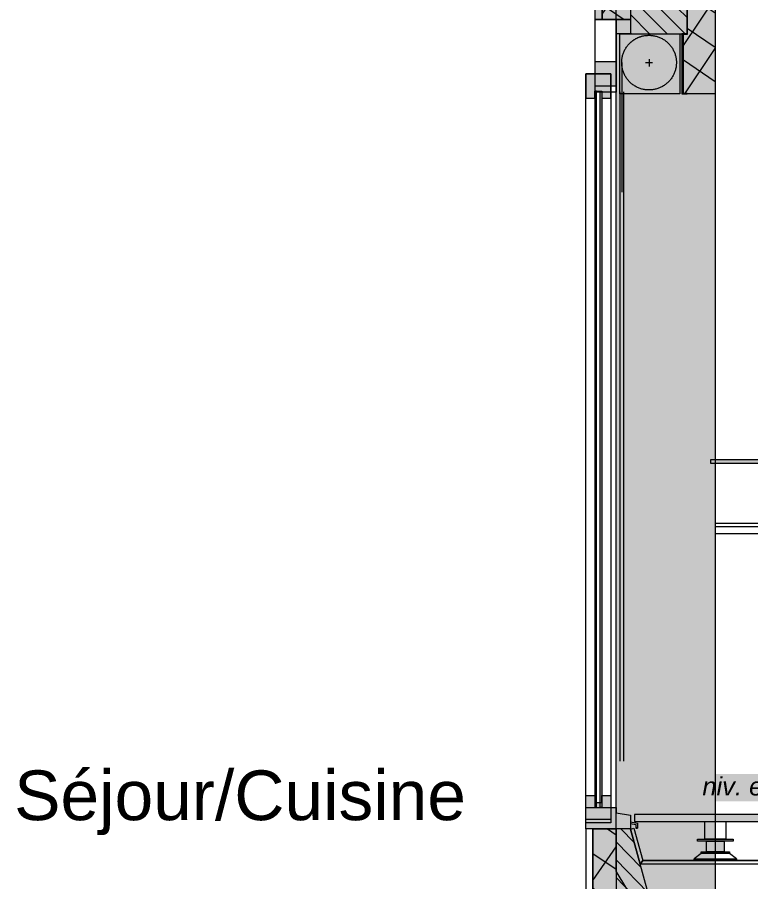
# Model space of a CAD drawing. Header units: metres. Extents: x 1838950 to 1842843, y 5171318 to 5174224.
# Drawn here: x 1840964.506 to 1840966.58, y 5171447.342 to 5171449.788 of the extents above; entities that cross this region are included whole.
import ezdxf

# ---------------------------------------------------------------- set-up
doc = ezdxf.new("R2010")
doc.units = ezdxf.units.M
doc.header["$LTSCALE"] = 0.0254
doc.linetypes.add('VW-02', pattern=[0.69435, 0.48607, -0.20828])
for name, color, linetype, lineweight in [('B BATI-GO-coupÈ_Hatch', 7, 'Continuous', 5), ('B BATI-GO-coupé', 7, 'Continuous', 35), ('B BATI-murs', 7, 'Continuous', 35), ('B GÈnÈral_Hatch', 7, 'Continuous', 5), ('B Général', 7, 'Continuous', 5), ('C ANNOTATIONS-prestations', 7, 'Continuous', 5), ('C ANNOTATIONS-prestations_Hatch', 7, 'Continuous', 5), ('C ANNOTATIONS-texte', 7, 'Continuous', 5), ('GÈnÈral_Hatch', 7, 'Continuous', 5), ('Général', 7, 'Continuous', 5)]:
    doc.layers.add(name, color=color, linetype=linetype, lineweight=lineweight)
doc.styles.add('Arial', font='arial.ttf')
doc.styles.add('Arial (italic)', font='')
doc.styles.get('Arial (italic)').set_extended_font_data('Arial', italic=True)
pattern_1 = [(145.7235947438835, (388.1691140702418, 220.8695760480229), (-0.04505486471661582, -0.06610642302656715), []), (-124.2764052561165, (388.1691140702418, 220.8695760480229), (-0.06610642302656715, 0.04505486471661577), [])]
pattern_2 = [(45, (0, 0), (0.02425347222222122, -0.02645833333333338), [])]

# ---------------------------------------------------------------- blocks, each defined once
blk = doc.blocks.new('PF 208 Coupe-5')
at = {"layer": 'B GÈnÈral_Hatch', "linetype": 'Continuous', "lineweight": 0, "true_color": 0xffffff}
for points in [[(-1.167011414587666, 0.1699720030207545), (-0.8970114145523339, 0.1699720030205848), (-0.8970114145523339, 0.07997200302058488), (-1.067011414587666, 0.07997200302075454), (-1.067011414587666, 0.08997200305436946), (-1.167011414587666, 0.08997200305436945), (-1.167011414587666, 0.1699720030207545)], [(-1.151972003113283, 0.1699720031568896), (1.402984456645837, 0.1699720030701835), (1.402984456645837, -0.05002799692981654), (1.302984456645837, -0.1100279969298165), (1.262972003063728, -0.1100279969298165), (1.262972003052514, -0.1100279969298165), (-1.151972003113283, -0.1100279969303256), (-1.151972003113283, 0.1699720031568896)], [(-1.167011414587666, -0.07002799694563054), (-1.067011414587666, -0.07002799694563054), (-1.067011414587666, 0.08997200305436945), (-1.167011414587666, 0.08997200305436945), (-1.167011414587666, -0.07002799694563054)], [(1.402984456645837, -0.1100279969145822), (1.402984456645837, -0.01002799691458222), (1.402984456645837, -0.01002799691458222), (1.402984456645837, -0.01002799691458222), (1.182984456645837, -0.07002799691458222), (1.182984456645837, -0.1100279969145822), (1.402984456645837, -0.1100279969145822)], [(-1.167011414587666, -0.1500279969145822), (-1.167011414587666, -0.07002799691458222), (-1.107011414587666, -0.07002799691458222), (-1.107011414587666, -0.1500279969145822), (-1.167011414587666, -0.1500279969145822)], [(1.122984456645837, -0.1960279969303256), (1.122984456645837, -0.110027996929844), (1.137984456645837, -0.110027996929844), (1.144776549241985, -0.07002799693032558), (1.182984456645837, -0.07002799693032558), (1.182984456645837, -0.1960279969303256), (1.122984456645837, -0.1960279969303256)], [(-0.9880279969362719, -0.1100279969303256), (-0.9186845153955917, -0.1100279969303256), (-0.9186845153955917, -0.1700269425973637), (-0.9880279969362719, -0.1700269425973637), (-0.9880279969362719, -0.1100279969303256)], [(-0.8842991670755849, -0.1510279969303255), (-0.8842991670755849, -0.1260279969303255), (-0.9530698637155994, -0.1260279969303255), (-0.9530698637155994, -0.1960279969303255), (-0.8842991670755849, -0.1960279969303255), (-0.8842991670755849, -0.1710279969303256), (-0.904045315661858, -0.1710279969303256), (-0.904045315661858, -0.1510279969303255), (-0.8842991670755849, -0.1510279969303255)], [(1.088599108325829, -0.1510279969303255), (1.088599108325829, -0.1260279969303255), (1.157369804965844, -0.1260279969303255), (1.157369804965844, -0.1960279969303255), (1.088599108325829, -0.1960279969303255), (1.088599108325829, -0.1710279969303256), (1.108345256912103, -0.1710279969303256), (1.108345256912103, -0.1510279969303255), (1.088599108325829, -0.1510279969303255)], [(-1.167011414587666, -0.1700279969037847), (-1.167011414587666, -0.1500279968835339), (-1.107011414587666, -0.1500279968835339), (-1.107011414587666, -0.1700279969037847), (-1.167011414587666, -0.1700279969037847)]]:
    blk.add_hatch(color=7, dxfattribs=at).paths.add_polyline_path(points)
at = {"layer": 'B GÈnÈral_Hatch', "linetype": 'Continuous', "lineweight": 5, "true_color": 0x808080}
h = blk.add_hatch(dxfattribs=at)
h.set_pattern_fill('02_ISOLANT', color=8, style=0, pattern_type=2)
h.set_pattern_definition(pattern_1)
h.paths.add_polyline_path([(-1.167011414587666, 0.1699720030207545), (-0.8970114145523339, 0.1699720030205848), (-0.8970114145523339, 0.07997200302058487), (-1.067011414587666, 0.07997200302075454), (-1.067011414587666, 0.08997200305436946), (-1.167011414587666, 0.08997200305436945)])
at = {"layer": 'B GÈnÈral_Hatch', "linetype": 'Continuous', "lineweight": 5}
h = blk.add_hatch(dxfattribs=at)
h.set_pattern_fill('50_BETON', style=0, pattern_type=2)
h.set_pattern_definition(pattern_2)
h.paths.add_polyline_path([(-1.167011414587666, -0.07002799694563054), (-1.067011414587666, -0.07002799694563054), (-1.067011414587666, 0.08997200305436945), (-1.167011414587666, 0.08997200305436945)])
at = {"layer": 'B Général', "linetype": 'Continuous', "lineweight": 0}
blk.add_hatch(color=7, dxfattribs=at).paths.add_polyline_path([(-0.8970114145523339, 0.08997200305419979), (-0.8980114145523339, 0.08997200305419979), (-0.8980114145523339, 0.0759720030541998), (-1.066011414587666, 0.07597200305436946), (-1.066011414587666, 0.09097200305436945), (-1.167011414587666, 0.09097200305436945), (-1.167011414587666, 0.08997200305436945), (-1.067011414587666, 0.08997200305436946), (-1.067011414587666, 0.07497200305436946), (-0.8970114145523339, 0.07497200305419979)])
at = {"layer": 'B Général', "linetype": 'Continuous', "lineweight": 5}
h = blk.add_hatch(dxfattribs=at)
h.set_pattern_fill('50_BETON', style=0, pattern_type=2)
h.set_pattern_definition(pattern_2)
h.paths.add_polyline_path([(1.402984456645837, -0.1100279969145822), (1.402984456645837, -0.01002799691458222), (1.182984456645837, -0.07002799691458222), (1.182984456645837, -0.1100279969145822)])
at = {"layer": 'B Général', "linetype": 'Continuous', "lineweight": 5, "true_color": 0x808080}
h = blk.add_hatch(dxfattribs=at)
h.set_pattern_fill('02_ISOLANT', color=8, style=0, pattern_type=2)
h.set_pattern_definition(pattern_1)
h.paths.add_polyline_path([(-1.167011414587666, -0.1500279969145822), (-1.167011414587666, -0.07002799691458222), (-1.107011414587666, -0.07002799691458222), (-1.107011414587666, -0.1500279969145822)])
at = {"layer": 'B Général', "linetype": 'Continuous', "lineweight": 0, "true_color": 0xeeeeee}
for points in [[(-0.9040453156618578, -0.1510279969303256), (1.123345256912103, -0.1510279969303256), (1.123345256912103, -0.1560279969303256), (-0.9040453156618578, -0.1560279969303256)], [(-0.9040453156618578, -0.1710279969303256), (1.123345256912103, -0.1710279969303256), (1.123345256912103, -0.1660279969303256), (-0.9040453156618578, -0.1660279969303256)]]:
    blk.add_hatch(color=7, dxfattribs=at).paths.add_polyline_path(points)
at = {"layer": 'GÈnÈral_Hatch', "linetype": 'Continuous', "lineweight": 0, "true_color": 0xffffff}
blk.add_hatch(color=7, dxfattribs=at).paths.add_polyline_path([(1.182984456645837, -0.1100279969145822), (1.402984456645837, -0.1100279969145822), (1.402984456645837, -0.1760279969303256), (1.182984456645837, -0.1760279969303256), (1.182984456645837, -0.1100279969145822)])
at = {"layer": 'Général', "linetype": 'Continuous', "lineweight": 5, "true_color": 0x808080}
h = blk.add_hatch(dxfattribs=at)
h.set_pattern_fill('02_ISOLANT', color=8, style=0, pattern_type=2)
h.set_pattern_definition(pattern_1)
h.paths.add_polyline_path([(1.182984456645837, -0.1100279969145822), (1.402984456645837, -0.1100279969145822), (1.402984456645837, -0.1760279969303256), (1.182984456645837, -0.1760279969303256)])
at = {"layer": 'B Général', "color": 7, "linetype": 'VW-02', "lineweight": 5}
for p, q in [((-0.994511414587666, -0.01752694259664257), (-0.974511414587666, -0.01752694259664257)), ((-0.984511414587666, -0.00752694259664257), (-0.984511414587666, -0.02752694259664257))]:
    blk.add_line(p, q, dxfattribs=at)
at = {"layer": 'B Général', "color": 7, "linetype": 'Continuous', "lineweight": 5}
for p, q in [((-1.107011414587666, -0.0700279969084704), (-1.107011414587666, -0.1700279968997102)), ((-0.9854702825789436, -0.09491796550125667), (-0.6185189920345738, -0.09491796550125667)), ((0.9263573461385267, -0.1100279969303256), (-1.018684515395592, -0.1100279969303256))]:
    blk.add_line(p, q, dxfattribs=at)
at = {"layer": 'B Général', "color": 251, "linetype": 'Continuous', "lineweight": 5, "true_color": 0x5b5b5b}
for p, q in [((-0.9020114145708449, -0.09002694259664258), (0.9919720031085856, -0.0900269448551376)), ((-0.902011414587666, -0.1000269425966426), (0.9919720030917645, -0.1000269448551376))]:
    blk.add_line(p, q, dxfattribs=at)
at = {"layer": 'B Général', "color": 7, "linetype": 'Continuous', "lineweight": 5, "flags": 128}
for points in [[(-1.167011414587666, 0.1699720030207545), (-0.8970114145523339, 0.1699720030205848), (-0.8970114145523339, 0.07997200302058487), (-1.067011414587666, 0.07997200302075454), (-1.067011414587666, 0.08997200305436946), (-1.167011414587666, 0.08997200305436945)], [(-1.167011414587666, -0.07002799694563054), (-1.067011414587666, -0.07002799694563054), (-1.067011414587666, 0.08997200305436945), (-1.167011414587666, 0.08997200305436945)]]:
    blk.add_lwpolyline(points, dxfattribs=at)
for points in [[(-1.151972003113283, 0.1699720031568895), (1.402984456645837, 0.1699720030701835), (1.402984456645837, -0.05002799692981654), (1.302984456645837, -0.1100279969298165), (1.262972003063728, -0.1100279969298165), (1.262972003052514, -0.1100279969298165), (-1.151972003113283, -0.1100279969303256)], [(-0.8970114145523339, 0.08997200305419979), (-0.8980114145523339, 0.08997200305419979), (-0.8980114145523339, 0.0759720030541998), (-1.066011414587666, 0.07597200305436946), (-1.066011414587666, 0.09097200305436945), (-1.167011414587666, 0.09097200305436945), (-1.167011414587666, 0.08997200305436945), (-1.067011414587666, 0.08997200305436946), (-1.067011414587666, 0.07497200305436946), (-0.8970114145523339, 0.07497200305419979), (-0.8970114145523339, 0.08997200305419979)], [(-1.067011414587666, -0.1000269425966426), (-1.067011414587666, 0.06997305740335742), (-0.897011414587666, 0.06997305740335742), (-0.897011414587666, -0.1000269425966426)], [(1.402984456645837, -0.1100279969145822), (1.402984456645837, -0.01002799691458222), (1.402984456645837, -0.01002799691458222), (1.402984456645837, -0.01002799691458222), (1.182984456645837, -0.07002799691458222), (1.182984456645837, -0.1100279969145822)], [(-1.167011414587666, -0.1500279969145822), (-1.167011414587666, -0.07002799691458222), (-1.107011414587666, -0.07002799691458222), (-1.107011414587666, -0.1500279969145822)], [(-1.107011414587666, -0.1100279969145822), (-1.107011414587666, -0.07002799694563054), (-1.067011414587666, -0.07002799694563054), (-1.067011414587666, -0.1100279969145822)], [(-0.9530698637155992, -0.1260279969303256), (1.166469804965844, -0.1260279969303256), (1.166469804965844, -0.1960279969303256), (-0.9530698637155992, -0.1960279969303256)], [(-1.167011414587666, -0.1700279969037847), (-1.167011414587666, -0.1500279968835339), (-1.107011414587666, -0.1500279968835339), (-1.107011414587666, -0.1700279969037847)]]:
    blk.add_lwpolyline(points, close=True, dxfattribs=at)
at = {"layer": 'B Général', "lineweight": 5, "flags": 128}
for points in [[(1.122984456645837, -0.1960279969303256), (1.122984456645837, -0.110027996929844), (1.137984456645837, -0.110027996929844), (1.144776549241985, -0.07002799693032558), (1.182984456645837, -0.07002799693032558), (1.182984456645837, -0.1960279969303256)], [(-0.9880279969362719, -0.1100279969303256), (-0.9186845153955919, -0.1100279969303256), (-0.9186845153955919, -0.1700269425973637), (-0.9880279969362719, -0.1700269425973637)], [(-0.8842991670755846, -0.1510279969303256), (-0.8842991670755846, -0.1260279969303256), (-0.9530698637155992, -0.1260279969303256), (-0.9530698637155992, -0.1960279969303256), (-0.8842991670755846, -0.1960279969303256), (-0.8842991670755846, -0.1710279969303256), (-0.9040453156618578, -0.1710279969303256), (-0.9040453156618578, -0.1510279969303256)], [(1.08859910832583, -0.1510279969303256), (1.08859910832583, -0.1260279969303256), (1.157369804965844, -0.1260279969303256), (1.157369804965844, -0.1960279969303256), (1.08859910832583, -0.1960279969303256), (1.08859910832583, -0.1710279969303256), (1.108345256912103, -0.1710279969303256), (1.108345256912103, -0.1510279969303256)], [(-0.9040453156618578, -0.1510279969303256), (1.123345256912103, -0.1510279969303256), (1.123345256912103, -0.1560279969303256), (-0.9040453156618578, -0.1560279969303256)], [(-0.9040453156618578, -0.1710279969303256), (1.123345256912103, -0.1710279969303256), (1.123345256912103, -0.1660279969303256), (-0.9040453156618578, -0.1660279969303256)]]:
    blk.add_lwpolyline(points, close=True, dxfattribs=at)
at = {"layer": 'B Général', "linetype": 'Continuous', "lineweight": 5, "flags": 128}
blk.add_lwpolyline([(-0.9019720031993266, -0.1700269426102832), (-1.107011414587666, -0.1700269425865472), (-1.107011414501622, -0.1100279969145822), (-0.9019720031132828, -0.1100279969383182)], close=True, dxfattribs=at)
at = {"layer": 'B Général', "linetype": 'Continuous', "lineweight": 5}
blk.add_open_spline([(-1.052290049920852, -0.05587076405145497), (-1.042015801995396, -0.0738838500302383), (-1.006207196599994, -0.09480918222059231), (-0.9647333685578935, -0.09502674878192097), (-0.9287071965999938, -0.0744782529298622), (-0.9077818644088058, -0.03866964753360371), (-0.9075642978463082, 0.002804180508829646), (-0.9281127936971985, 0.03883035246641679), (-0.9639213990926231, 0.05975568465676059), (-1.00539522713468, 0.059973251218079), (-1.041421399092601, 0.03942475536602018), (-1.062346731283832, 0.003616149969761707), (-1.062564297846308, -0.03785767807267165), (-1.052290049920852, -0.05587076405145497)], degree=2, dxfattribs=at)
at = {"layer": 'B Général', "color": 7, "linetype": 'Continuous', "lineweight": 5}
blk.add_solid([(-0.6685159402767613, -0.08152132359574188), (-0.6185189920345738, -0.09491796550125667), (-0.6685159402767613, -0.1083146074067715)], dxfattribs=at)
at = {"layer": 'Général', "color": 7, "linetype": 'Continuous', "lineweight": 5}
for p, q in [((1.181905651439199, -0.05473173811149429), (1.181905651439199, -0.0502317381114943)), ((1.182984456645837, -0.1760279969303256), (1.402984456645837, -0.1760279969303256)), ((1.182984456645837, -0.1960279969303256), (1.402984456645837, -0.1960279969303256))]:
    blk.add_line(p, q, dxfattribs=at)
at = {"layer": 'Général', "color": 7, "linetype": 'Continuous', "lineweight": 5, "flags": 128}
for points in [[(1.163415036892481, -0.07002799692959066), (1.166905651439199, -0.0502317381114943), (1.181905651439199, -0.0502317381114943), (1.178155651439199, -0.0502317381114943)], [(1.167984456645837, -0.07002799693032558), (1.170681599779497, -0.05473173811149431), (1.181905651439199, -0.05473173811149429)]]:
    blk.add_lwpolyline(points, dxfattribs=at)
blk.add_lwpolyline([(1.182984456645837, -0.1100279969145822), (1.402984456645837, -0.1100279969145822), (1.402984456645837, -0.1760279969303256), (1.182984456645837, -0.1760279969303256)], close=True, dxfattribs=at)
blk = doc.blocks.new('Groupe-190-1-5')
at = {"layer": 'B BATI-murs', "linetype": 'Continuous', "lineweight": 0}
for points in [[(62.10888078550351, -44.54368703513485), (62.20888078550351, -44.54368703513485), (62.20888078550351, -44.54868703513485), (62.10888078550351, -44.54868703513485)], [(62.13388078550351, -44.54868703513485), (62.18388078550351, -44.54868703513485), (62.18388078550351, -44.57868290636659), (62.13388078550351, -44.57868290636659)], [(62.11888078550351, -44.57868290636659), (62.19888078550351, -44.57868290636659), (62.19888078550351, -44.58368290636658), (62.11888078550351, -44.58368290636658)], [(62.09888078550351, -44.59868290636658), (62.21888078550352, -44.59868290636658), (62.21888078550352, -44.60368290636659), (62.09888078550351, -44.60368290636659)]]:
    blk.add_hatch(color=7, dxfattribs=at).paths.add_polyline_path(points)
at = {"layer": 'B BATI-murs', "color": 7, "linetype": 'Continuous', "lineweight": 13}
for p, q in [((62.11888078550351, -44.58368290636658), (62.09888078550351, -44.59868290636658)), ((62.21888078550352, -44.59868290636658), (62.19888078550351, -44.58368290636658))]:
    blk.add_line(p, q, dxfattribs=at)
at = {"layer": 'B BATI-murs', "color": 7, "linetype": 'Continuous', "lineweight": 13, "flags": 128}
for points in [[(62.10888078550351, -44.54368703513485), (62.20888078550351, -44.54368703513485), (62.20888078550351, -44.54868703513485), (62.10888078550351, -44.54868703513485)], [(62.13388078550351, -44.54868703513485), (62.18388078550351, -44.54868703513485), (62.18388078550351, -44.57868290636659), (62.13388078550351, -44.57868290636659)], [(62.11888078550351, -44.57868290636659), (62.19888078550351, -44.57868290636659), (62.19888078550351, -44.58368290636658), (62.11888078550351, -44.58368290636658)], [(62.09888078550351, -44.59868290636658), (62.21888078550352, -44.59868290636658), (62.21888078550352, -44.60368290636659), (62.09888078550351, -44.60368290636659)]]:
    blk.add_lwpolyline(points, close=True, dxfattribs=at)
blk = doc.blocks.new('Groupe-197-1-5')
at = {"layer": 'C ANNOTATIONS-prestations_Hatch', "linetype": 'Continuous', "lineweight": 0, "true_color": 0xffffff}
blk.add_hatch(color=7, dxfattribs=at).paths.add_polyline_path([(62.12222729702081, -44.43639649125749), (62.91924482205794, -44.43639649125749), (62.91924482205794, -44.35878538014638), (62.12222729702081, -44.35878538014638), (62.12222729702081, -44.43639649125749)])
at = {"layer": 'GÈnÈral_Hatch', "linetype": 'Continuous', "lineweight": 0, "true_color": 0xffffff}
blk.add_hatch(color=7, dxfattribs=at).paths.add_polyline_path([(61.92985012452859, -44.47368703513485), (61.92985012452859, -44.49368703513485), (64.54985012452859, -44.49368703513485), (64.54985012452859, -44.47368703513485), (61.92985012452859, -44.47368703513485)])
at = {"layer": 'B BATI-GO-coupÈ_Hatch', "color": 255, "flags": 128}
for points in [[(61.91902897332787, -44.51499849371363), (61.92867661154008, -44.51236731965514), (61.95358086246715, -44.60368290636658), (61.94594290405763, -44.61368290636658)], [(64.49986837928634, -44.60368290636659), (64.50986837928635, -44.61368290636658), (61.94594290405762, -44.61368290636658), (61.95358086246714, -44.60368290636659)]]:
    blk.add_lwpolyline(points, close=True, dxfattribs=at)
at = {"layer": 'B BATI-GO-coupé', "lineweight": 5}
for p, q in [((61.91902897332787, -44.51499849371363), (61.94594290405763, -44.61368290636658)), ((61.92867661154008, -44.51236731965514), (61.95358086246715, -44.60368290636658)), ((64.50986837928635, -44.61368290636658), (61.94594290405762, -44.61368290636658)), ((64.49986837928634, -44.60368290636659), (61.95358086246714, -44.60368290636659))]:
    blk.add_line(p, q, dxfattribs=at)
at = {"layer": 'Général', "color": 7, "linetype": 'Continuous', "lineweight": 5, "flags": 128}
for points in [[(61.92985012452859, -44.47368703513485), (61.92985012452859, -44.49368703513485), (64.54985012452859, -44.49368703513485), (64.54985012452859, -44.47368703513485)], [(62.12888078550351, -44.49368703513485), (62.18888078550351, -44.49368703513485), (62.18888078550351, -44.54368703513485), (62.12888078550351, -44.54368703513485)]]:
    blk.add_lwpolyline(points, close=True, dxfattribs=at)
at = {"layer": 'Général', "color": 7}
blk.add_blockref('Groupe-190-1-5', (0, 0), dxfattribs=at)
at = {"layer": 'C ANNOTATIONS-prestations', "color": 7, "insert": (62.12222729702081, -44.36802297650054), "char_height": 0.05157776475694445, "attachment_point": 1, "line_spacing_factor": 0.9010090477581786, "style": 'Arial (italic)'}
blk.add_mtext('niv. extér. +19 sol fini int.', dxfattribs=at)

msp = doc.modelspace()

# ---------------------------------------------------------------- hatches: boundary and pattern name
at = {"layer": 'B Général', "linetype": 'Continuous', "lineweight": 0, "true_color": 0xbbbbbb}
msp.add_hatch(color=9, dxfattribs=at).paths.add_polyline_path([(1840966.466332801, 5171448.526366898), (1840980.54574084, 5171448.526366898), (1840980.54574084, 5171448.536366898), (1840966.466332801, 5171448.536366898)])

# ---------------------------------------------------------------- linework, layer by layer
at = {"layer": 'B Général', "color": 7, "linetype": 'Continuous', "lineweight": 13}
msp.add_line((1840980.715740838, 5171448.356106948), (1840966.47975153, 5171448.356106948), dxfattribs=at)
at = {"layer": 'B Général', "color": 7, "linetype": 'Continuous', "lineweight": 5}
for p, q in [((1840980.455740838, 5171448.346106948), (1840966.47975153, 5171448.346106948)), ((1840980.455740838, 5171448.326106948), (1840966.47975153, 5171448.326106948))]:
    msp.add_line(p, q, dxfattribs=at)
at = {"layer": 'B Général', "color": 7, "linetype": 'Continuous', "lineweight": 5, "flags": 128}
msp.add_lwpolyline([(1840966.466332801, 5171448.526366898), (1840980.54574084, 5171448.526366898), (1840980.54574084, 5171448.536366898), (1840966.466332801, 5171448.536366898)], close=True, dxfattribs=at)

# ---------------------------------------------------------------- block references
at = {"layer": 'B Général', "color": 7, "rotation": 270.0000000376577}
msp.add_blockref('PF 208 Coupe-5', (1840966.309779527, 5171448.674936419), dxfattribs=at)
at = {"layer": 'B Général', "color": 7}
msp.add_blockref('Groupe-197-1-5', (1840904.320898737, 5171492.005634869), dxfattribs=at)

# ---------------------------------------------------------------- texts
at = {"layer": 'C ANNOTATIONS-texte', "color": 7, "insert": (1840964.496687173, 5171447.656832498), "char_height": 0.140666631155303, "attachment_point": 1, "rotation": 1.7248964873335457e-05, "line_spacing_factor": 0.9010090477581787, "style": 'Arial'}
msp.add_mtext('Séjour/Cuisine', dxfattribs=at)

doc.saveas('drawing.dxf')
